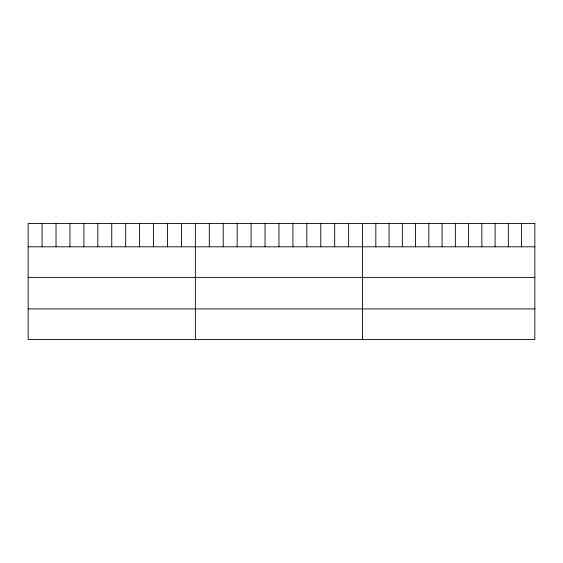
<?xml version="1.0" encoding="UTF-8"?>
<svg xmlns="http://www.w3.org/2000/svg" width="563" height="563" viewBox="0 0 563 563"><rect width="100%" height="100%" fill="white"/><g stroke="black" fill="none" stroke-linecap="round" stroke-linejoin="round"><path stroke-width="0.84" d="M28.15 246.812L534.85 246.812M28.15 277.39L534.85 277.39M28.15 308.904L534.85 308.904M521.598 223.518L521.598 246.812M508.347 223.518L508.347 246.812M495.095 223.518L495.095 246.812M481.844 223.518L481.844 246.812M468.592 223.518L468.592 246.812M455.34 223.518L455.34 246.812M442.082 223.518L442.082 246.812M428.83 223.518L428.83 246.812M415.578 223.518L415.578 246.812M402.327 223.518L402.327 246.812M389.075 223.518L389.075 246.812M375.824 223.518L375.824 246.812M362.572 223.518L362.572 339.482M348.638 223.518L348.638 246.812M334.704 223.518L334.704 246.812M320.769 223.518L320.769 246.812M306.835 223.518L306.835 246.812M292.901 223.518L292.901 246.812M278.966 223.518L278.966 246.812M265.032 223.518L265.032 246.812M251.098 223.518L251.098 246.812M237.164 223.518L237.164 246.812M223.23 223.518L223.23 246.812M209.295 223.518L209.295 246.812M195.361 223.518L195.361 339.482M181.427 223.518L181.427 246.812M167.493 223.518L167.493 246.812M153.558 223.518L153.558 246.812M139.624 223.518L139.624 246.812M125.69 223.518L125.69 246.812M111.756 223.518L111.756 246.812M97.821 223.518L97.821 246.812M83.887 223.518L83.887 246.812M69.953 223.518L69.953 246.812M56.018 223.518L56.018 246.812M42.084 223.518L42.084 246.812M534.85 223.518L28.15 223.518L28.15 339.482L534.85 339.482L534.85 223.518"/></g></svg>
